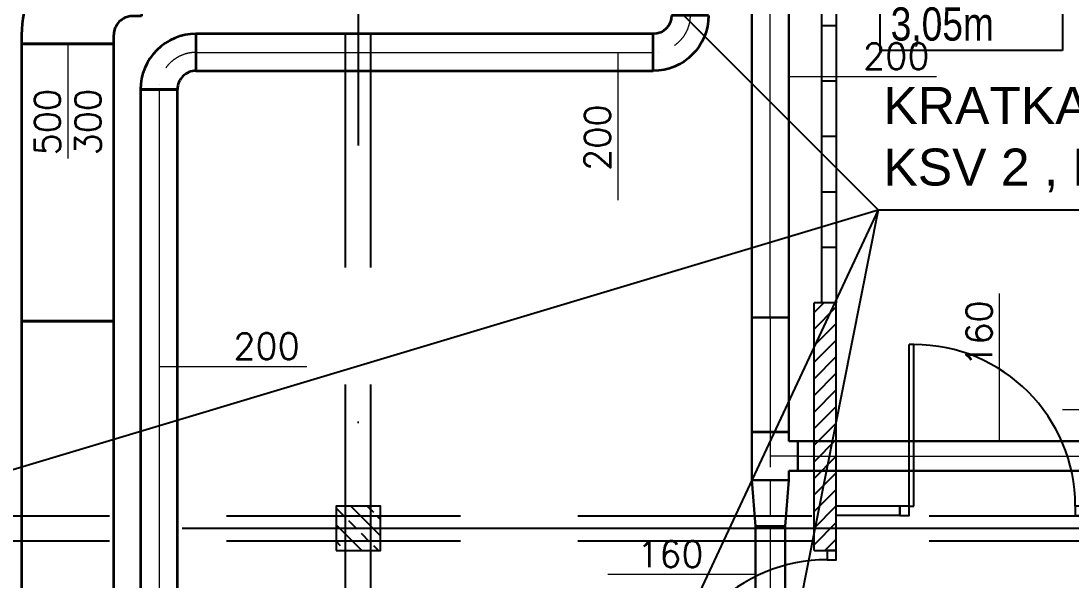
# Model space of a CAD drawing. Header units: millimetres. Extents: x -135140 to 267856, y -70704 to 149933.
# Drawn here: x 167605 to 173294, y -6192 to -3162 of the extents above; entities that cross this region are included whole.
import ezdxf
from ezdxf.enums import TextEntityAlignment as Align

# ---------------------------------------------------------------- set-up
doc = ezdxf.new("R2010")
doc.units = ezdxf.units.MM
doc.header["$LTSCALE"] = 99.9
for name, pattern in [('ACAD_ISO03W100', [30, 12, -18]), ('ACAD_ISO10W100', [18, 12, -3, 0, -3]), ('AUDIT_D_080509132939-0', [0]), ('DASHDOT', [25.4, 12.7, -6.35, 0, -6.35]), ('HIDDEN', [9.525, 6.35, -3.175])]:
    doc.linetypes.add(name, pattern=pattern)
for name, color, linetype in [('+48_HACZE', 253, 'Continuous'), ('+48_OPISY_POM', 250, 'Continuous'), ('+48_OSIE', 8, 'Continuous'), ('+48_PODCIĄG', 250, 'ACAD_ISO03W100'), ('+48_SCIANY', 250, 'Continuous'), ('+48_STOLARKA_DRZWI', 250, 'Continuous'), ('+48_STOLARKA_OKNA', 250, 'Continuous'), ('+48_ŻELBET', 250, 'Continuous')]:
    doc.layers.add(name, color=color, linetype=linetype)
for name, color, linetype, lineweight in [('2DH_SYM', 64, 'Continuous', 18), ('2DL_PRE_pu', 30, 'Continuous', 35), ('2DL_PRO_pu', 30, 'Continuous', 35), ('2DL_PRO_W11', 160, 'Continuous', 30), ('CP_AXISAC', 7, 'DASHDOT', 0)]:
    doc.layers.add(name, color=color, linetype=linetype, lineweight=lineweight)
doc.styles.add('CP_ATTR', font='ROMANS.SHX')
doc.styles.get("Standard").update_dxf_attribs({"font": 'ARIAL.TTF'})
doc.styles.add('WRP_ARIAL', font='ARIAL.TTF', dxfattribs={"width": 0.8})

# ---------------------------------------------------------------- blocks, each defined once
blk = doc.blocks.new('OPISY_POM_METKA')
at = {"layer": '+48_OPISY_POM', "ltscale": 5}
for points in [[(0, -70), (109.71, -70), (109.71, 0), (0, 0)], [(109.71, -105), (0, -105), (0, -70), (109.71, -70)]]:
    blk.add_lwpolyline(points, close=True, dxfattribs=at)
at = {"layer": '+48_OPISY_POM'}
blk.add_lwpolyline([(109.71, -140), (0, -140), (0, -105), (109.71, -105)], close=True, dxfattribs=at)
at = {"layer": '+48_OPISY_POM', "ltscale": 5, "style": 'WRP_ARIAL', "width": 0.8}
for tag, p, height in [('NRPOM', (25.76, -50.8), 40), ('POW', (6.35, -98.98), 20)]:
    blk.add_attdef(tag, p, '', height=height, dxfattribs=at)
at = {"layer": '+48_OPISY_POM', "style": 'WRP_ARIAL', "width": 0.8}
blk.add_attdef('H', (6.35, -133.98), '', height=20, dxfattribs=at)
blk = doc.blocks.new('drzwi')
at = {"layer": '+48_STOLARKA_DRZWI'}
for p, q in [((-2, 0), (-2, -70)), ((0, 0), (-2, 0)), ((0, 0), (0, -70)), ((-2, -70), (0, -70))]:
    blk.add_line(p, q, dxfattribs=at)
blk.add_arc((-2, 0), 70, 180, 270, dxfattribs=at)
blk = doc.blocks.new('DRZWI_90')
at = {"layer": '+48_STOLARKA_DRZWI'}
for points in [[(36405.46, 16749.33), (36405.46, 16744.33), (36410.46, 16744.33), (36410.46, 16749.33)], [(36405.46, 16654.33), (36405.46, 16649.33), (36410.46, 16649.33), (36410.46, 16654.33)]]:
    blk.add_lwpolyline(points, close=True, dxfattribs=at)
at = {"layer": '+48_STOLARKA_DRZWI', "xscale": 1.25, "yscale": 1.25, "zscale": 1.25, "rotation": 270}
blk.add_blockref('drzwi', (36405.46, 16654.33), dxfattribs=at)
blk = doc.blocks.new('2CP_AC_ELBW_RE_W500_W500_R100_A90_E50_F50_S0_T0')
at = {"ltscale": 0.15}
for p, q in [((650, 400), (150, 400)), ((150, 400), (150, 350)), ((650, 350), (650, 400)), ((0, -250), (0, 250)), ((0, 250), (50, 250)), ((0, -250), (50, -250))]:
    blk.add_line(p, q, dxfattribs=at)
for radius in [600, 100]:
    blk.add_arc((50, 350), radius, 270, 0, dxfattribs=at)
at = {"linetype": 'ByBlock', "ltscale": 0.15, "style": 'CP_ATTR', "flags": 9}
for tag in ['NAME', 'PRODUCER', 'PRODUCT-TYPE', 'ARTICLE', 'FLOW', 'OTHER']:
    blk.add_attdef(tag, (0, 0), '', height=0.0001, dxfattribs=at)
blk = doc.blocks.new('2CP_AC_PIPE_RE')
at = {"ltscale": 0.15}
for p, q in [((1, 0.5), (0, 0.5)), ((0, 0.5), (0, -0.5)), ((1, -0.5), (1, 0.5)), ((0, -0.5), (1, -0.5))]:
    blk.add_line(p, q, dxfattribs=at)
at = {"linetype": 'ByBlock', "ltscale": 0.15, "style": 'CP_ATTR', "flags": 9}
for tag in ['NAME', 'PRODUCER', 'PRODUCT-TYPE', 'ARTICLE', 'FLOW', 'OTHER']:
    blk.add_attdef(tag, (0, 0), '', height=0.0001, dxfattribs=at)
blk = doc.blocks.new('2CP_AC_ELBW_RO_D200_D200_R200_A90_E0_F0')
at = {"ltscale": 0.15}
for p, q in [((300, 200), (100, 200)), ((100, 200), (100, 200)), ((300, 200), (300, 200)), ((0, -100), (0, 100)), ((0, 100), (0, 100)), ((0, -100), (0, -100))]:
    blk.add_line(p, q, dxfattribs=at)
for radius in [300, 100]:
    blk.add_arc((0, 200), radius, 270, 0, dxfattribs=at)
at = {"layer": 'CP_AXISAC', "ltscale": 0.15}
for p, q in [((200, 200), (200, 200)), ((0, 0), (0, 0))]:
    blk.add_line(p, q, dxfattribs=at)
blk.add_arc((0, 200), 200, 270, 0, dxfattribs=at)
at = {"linetype": 'ByBlock', "ltscale": 0.15, "style": 'CP_ATTR', "flags": 9}
for tag in ['NAME', 'PRODUCER', 'PRODUCT-TYPE', 'ARTICLE', 'FLOW', 'OTHER']:
    blk.add_attdef(tag, (0, 0), '', height=0.0001, dxfattribs=at)
blk = doc.blocks.new('2CP_AC_PIPE_RO')
at = {"ltscale": 0.15}
for p, q in [((1, 0.5), (0, 0.5)), ((0, 0.5), (0, -0.5)), ((1, -0.5), (1, 0.5)), ((0, -0.5), (1, -0.5))]:
    blk.add_line(p, q, dxfattribs=at)
at = {"layer": 'CP_AXISAC', "ltscale": 0.15}
blk.add_line((0, 0), (1, 0), dxfattribs=at)
at = {"linetype": 'ByBlock', "ltscale": 0.15, "style": 'CP_ATTR', "flags": 9}
for tag in ['NAME', 'PRODUCER', 'PRODUCT-TYPE', 'ARTICLE', 'FLOW', 'OTHER']:
    blk.add_attdef(tag, (0, 0), '', height=0.0001, dxfattribs=at)
blk = doc.blocks.new('CPHS_DS08')
blk.add_line((0, 0), (2, 0))
at = {"style": 'CP_ATTR', "flags": 14}
blk.add_attdef('FI', text='', height=0.35, dxfattribs=at).set_placement((0.784, 0.275), align=Align.MIDDLE)
at = {"style": 'CP_ATTR', "flags": 12}
blk.add_attdef('EVAL_W_MM', text='', height=0.35, dxfattribs=at).set_placement((1.006, 0.275), align=Align.MIDDLE_LEFT)
at = {"linetype": 'ByBlock', "style": 'CP_ATTR', "flags": 9}
blk.add_attdef('VAL', text='', height=0.00005, dxfattribs=at).set_placement((0.408, 0.182), align=Align.MIDDLE_LEFT)
blk = doc.blocks.new('2CP_AC_TEE3_RO_D200_D160_L260_L150_A90')
at = {"ltscale": 0.15}
for p, q in [((50, 100), (50, 150)), ((50, 150), (210, 150)), ((210, 100), (210, 150)), ((0, -100), (0, 100)), ((0, 100), (50, 100)), ((260, 100), (210, 100)), ((260, -100), (260, 100)), ((0, -100), (260, -100))]:
    blk.add_line(p, q, dxfattribs=at)
at = {"layer": 'CP_AXISAC', "ltscale": 0.15}
for p, q in [((130, 150), (130, 0)), ((0, 0), (260, 0))]:
    blk.add_line(p, q, dxfattribs=at)
at = {"linetype": 'ByBlock', "ltscale": 0.15, "style": 'CP_ATTR', "flags": 9}
for tag in ['NAME', 'PRODUCER', 'PRODUCT-TYPE', 'ARTICLE', 'FLOW', 'OTHER']:
    blk.add_attdef(tag, (0, 0), '', height=0.0001, dxfattribs=at)
blk = doc.blocks.new('2CP_AC_TRNS_RO_D200_D160_L250_O0_Z0_E0_F0')
at = {"ltscale": 0.15}
for p, q in [((0, -100), (0, 100)), ((0, 100), (0, 100)), ((0, 100), (250, 80)), ((250, -80), (250, 80)), ((250, 80), (250, 80)), ((0, -100), (250, -80)), ((0, -100), (0, -100)), ((250, -80), (250, -80))]:
    blk.add_line(p, q, dxfattribs=at)
at = {"layer": 'CP_AXISAC', "ltscale": 0.15}
for p, q in [((0, 0), (0, 0)), ((0, 0), (250, 0)), ((250, 0), (250, 0))]:
    blk.add_line(p, q, dxfattribs=at)
at = {"linetype": 'ByBlock', "ltscale": 0.15, "style": 'CP_ATTR', "flags": 9}
for tag in ['NAME', 'PRODUCER', 'PRODUCT-TYPE', 'ARTICLE', 'FLOW', 'OTHER']:
    blk.add_attdef(tag, (0, 0), '', height=0.0001, dxfattribs=at)
blk = doc.blocks.new('CPHS_DS09')
blk.add_line((0, 0), (-2, 0))
at = {"style": 'CP_ATTR', "flags": 14}
blk.add_attdef('FI', text='', height=0.35, dxfattribs=at).set_placement((-1.807, 0.275), align=Align.MIDDLE)
at = {"style": 'CP_ATTR', "flags": 12}
blk.add_attdef('EVAL_W_MM', text='', height=0.35, dxfattribs=at).set_placement((-1.604, 0.275), align=Align.MIDDLE_LEFT)
at = {"linetype": 'ByBlock', "style": 'CP_ATTR', "flags": 9}
blk.add_attdef('VAL', text='', height=0.00005, dxfattribs=at).set_placement((-1.342, 0.182), align=Align.MIDDLE_LEFT)
blk = doc.blocks.new('CPHS_DS07')
blk.add_line((0, 0), (-1.55, 0))
at = {"style": 'CP_ATTR', "flags": 12}
for tag, p in [('EVAL_W_MM', (-1.058, 0.275)), ('EVAL_H_MM', (-1.058, -0.275))]:
    blk.add_attdef(tag, text='', height=0.35, dxfattribs=at).set_placement(p, align=Align.MIDDLE)
at = {"linetype": 'ByBlock', "style": 'CP_ATTR', "flags": 9}
blk.add_attdef('VAL', text='', height=0.00005, dxfattribs=at).set_placement((-1.142, 0.182), align=Align.MIDDLE_LEFT)

msp = doc.modelspace()

# ---------------------------------------------------------------- hatches: boundary and pattern name
at = {"layer": '+48_HACZE'}
h = msp.add_hatch(dxfattribs=at)
h.set_pattern_fill('ANSI31', color=256, scale=20, angle=180, style=0)
h.set_pattern_definition([(225, (-523422.42, -128919.54), (44.9012806, -44.9012806), [])])
h.paths.add_polyline_path([(171902.4, -5975.9), (171902.4, -6027.4), (172022.4, -6027.4), (172022.4, -5975.9)])
h.paths.add_polyline_path([(172022.4, -5975.9), (172022.4, -5907.4), (171902.4, -5907.4), (171902.4, -5975.9)])
h.paths.add_polyline_path([(171902.4, -5838.9), (171902.4, -5907.4), (172022.4, -5907.4), (172022.4, -5838.9)])
h.paths.add_polyline_path([(172022.4, -5838.9), (172022.4, -4687.4), (171902.4, -4687.4), (171902.4, -5838.9)])
at = {"layer": '+48_HACZE', "linetype": 'AUDIT_D_080509132939-0'}
h = msp.add_hatch(dxfattribs=at)
h.set_pattern_fill('ANSI33', color=256, scale=20, angle=90, style=0)
h.set_pattern_definition([(135, (-523422.42, -128919.54), (-89.802561, -89.802561), []), (135, (-523422.42, -128829.74), (-89.802561, -89.802561), [63.5, -31.75])])
h.paths.add_polyline_path([(169312.4, -6027.4), (169552.4, -6027.4), (169552.4, -5787.4), (169312.4, -5787.4)])

# ---------------------------------------------------------------- linework, layer by layer
at = {"layer": '+48_OSIE', "linetype": 'ACAD_ISO10W100', "ltscale": 5}
for p, q in [((169432.4, 2159.1), (169432.4, -24112.6)), ((159487.3, -5907.4), (190440.4, -5907.4))]:
    msp.add_line(p, q, dxfattribs=at)
at = {"layer": '+48_PODCIĄG', "linetype": 'HIDDEN', "ltscale": 2}
for p, q in [((169363.9, -12107.4), (169363.9, 92.6)), ((169500.9, -12107.4), (169500.9, 92.6)), ((164912.4, -5838.9), (173752.4, -5838.9)), ((164912.4, -5975.9), (173752.4, -5975.9))]:
    msp.add_line(p, q, dxfattribs=at)
at = {"layer": '+48_SCIANY', "ltscale": 3}
for p, q in [((171902.4, -6027.4), (171902.4, -4687.4)), ((172022.4, -6027.4), (172022.4, -4687.4))]:
    msp.add_line(p, q, dxfattribs=at)
msp.add_lwpolyline([(172022.4, -4687.4), (171902.4, -4687.4)], dxfattribs=at)
at = {"layer": '+48_SCIANY', "ltscale": 0.15}
msp.add_lwpolyline([(171902.4, -6027.4), (172022.4, -6027.4)], dxfattribs=at)
at = {"layer": '+48_STOLARKA_DRZWI'}
for points in [[(172367.4, -5787.4), (172022.4, -5787.4)], [(172367.4, -5837.4), (172367.4, -5787.4)], [(172367.4, -5837.4), (172022.4, -5837.4)]]:
    msp.add_lwpolyline(points, dxfattribs=at)
at = {"layer": '+48_STOLARKA_OKNA'}
for p, q in [((172022.4, -3187.4), (171942.4, -3187.4)), ((172022.4, -3487.4), (171942.4, -3487.4)), ((172022.4, -3787.4), (171942.4, -3787.4)), ((172022.4, -4087.4), (171942.4, -4087.4)), ((172022.4, -4387.4), (171942.4, -4387.4))]:
    msp.add_line(p, q, dxfattribs=at)
for points in [[(171942.4, -1107.4), (171942.4, -4687.4)], [(172022.4, -1107.4), (172022.4, -4687.4)]]:
    msp.add_lwpolyline(points, dxfattribs=at)
at = {"layer": '+48_ŻELBET', "linetype": 'AUDIT_D_080509132939-0'}
msp.add_lwpolyline([(169312.4, -6027.4), (169552.4, -6027.4), (169552.4, -5787.4), (169312.4, -5787.4)], close=True, dxfattribs=at)
at = {"ltscale": 0.15}
for p, q in [((168353.3, -286.5), (172249.2, -4184)), ((165426, -6227.4), (172249.2, -4184)), ((172249.2, -4184), (171282.9, -6248.7)), ((172249.2, -4184), (171339.8, -8767.4)), ((172249.2, -4184), (175581, -4184))]:
    msp.add_line(p, q, dxfattribs=at)

# ---------------------------------------------------------------- block references
at = {"layer": '+48_OPISY_POM'}
ref = msp.add_blockref('OPISY_POM_METKA', (172260, -2061.8), dxfattribs=dict(at, xscale=9, yscale=9, zscale=8.999999999984084))
ref.add_attrib('H', '3,05m', (172317.2, -3267.6), dxfattribs={"height": 180, "style": 'WRP_ARIAL', "width": 0.8})
ref.add_attrib('NRPOM', '1.18', (172374.2, -2519), dxfattribs={"ltscale": 5, "height": 360, "style": 'WRP_ARIAL', "width": 0.8})
ref.add_attrib('POW', '36,40m2', (172317.2, -2952.6), dxfattribs={"ltscale": 5, "height": 180, "style": 'WRP_ARIAL', "width": 0.8})
at = {"layer": '+48_STOLARKA_DRZWI', "xscale": 10, "yscale": 10, "zscale": 10, "rotation": 270}
msp.add_blockref('DRZWI_90', (5874.1, 358267.2), dxfattribs=at)
at = {"layer": '+48_STOLARKA_DRZWI', "xscale": 10, "yscale": 10, "zscale": 10}
msp.add_blockref('DRZWI_90', (-192082.2, -173520.7), dxfattribs=at)
at = {"layer": '2DH_SYM', "ltscale": 0.15, "xscale": 400, "yscale": 400, "zscale": 400, "rotation": 90}
msp.add_blockref('CPHS_DS07', (167858.4, -3285.6), dxfattribs=at).add_auto_attribs({'EVAL_W_MM': '500', 'EVAL_H_MM': '300'})
at = {"layer": '2DH_SYM', "ltscale": 0.15}
ref = msp.add_blockref('CPHS_DS08', (171764.8, -3462.2), dxfattribs=dict(at, xscale=400, yscale=400, zscale=400))
ref.add_attrib('EVAL_W_MM', '200', dxfattribs={"layer": '0', "height": 140, "style": 'CP_ATTR', "flags": 12}).set_placement((172167.4, -3352.2), align=Align.MIDDLE_LEFT)
ref = msp.add_blockref('CPHS_DS09', (170838.5, -3331.3), dxfattribs=dict(at, xscale=400, yscale=400, zscale=400, rotation=90))
ref.add_attrib('EVAL_W_MM', '200', dxfattribs={"layer": '0', "height": 140, "rotation": 90, "style": 'CP_ATTR', "flags": 12}).set_placement((170728.5, -3972.8), align=Align.MIDDLE_LEFT)
ref = msp.add_blockref('CPHS_DS08', (172906, -5436), dxfattribs=dict(at, xscale=400, yscale=400, zscale=400, rotation=90))
ref.add_attrib('EVAL_W_MM', '160', dxfattribs={"layer": '0', "height": 140, "rotation": 90, "style": 'CP_ATTR', "flags": 12}).set_placement((172796, -5033.4), align=Align.MIDDLE_LEFT)
ref = msp.add_blockref('CPHS_DS08', (168353.3, -5031.3), dxfattribs=dict(at, xscale=400, yscale=400, zscale=400))
ref.add_attrib('EVAL_W_MM', '200', dxfattribs={"layer": '0', "height": 140, "style": 'CP_ATTR', "flags": 12}).set_placement((168755.9, -4921.3), align=Align.MIDDLE_LEFT)
ref = msp.add_blockref('CPHS_DS09', (174047.2, -5266.3), dxfattribs=dict(at, xscale=400, yscale=400, zscale=400))
ref.add_attrib('EVAL_W_MM', '160', dxfattribs={"layer": '0', "height": 140, "style": 'CP_ATTR', "flags": 12}).set_placement((173405.7, -5156.3), align=Align.MIDDLE_LEFT)
ref = msp.add_blockref('CPHS_DS09', (171584.8, -6157.4), dxfattribs=dict(at, xscale=400, yscale=400, zscale=400))
ref.add_attrib('EVAL_W_MM', '160', dxfattribs={"layer": '0', "height": 140, "style": 'CP_ATTR', "flags": 12}).set_placement((170943.2, -6047.4), align=Align.MIDDLE_LEFT)
at = {"layer": '2DL_PRE_pu', "ltscale": 0.15, "zscale": 300, "rotation": 180}
msp.add_blockref('2CP_AC_ELBW_RE_W500_W500_R100_A90_E50_F50_S0_T0', (168258.4, -2885.6), dxfattribs=at)
at = {"layer": '2DL_PRE_pu', "ltscale": 0.15, "xscale": 1500, "yscale": 500, "zscale": 300, "rotation": 270}
for p in [(167858.4, -3285.6), (167858.4, -4785.6)]:
    msp.add_blockref('2CP_AC_PIPE_RE', p, dxfattribs=at)
at = {"layer": '2DL_PRO_pu', "ltscale": 0.15, "yscale": -1, "zscale": 200, "rotation": 270}
msp.add_blockref('2CP_AC_ELBW_RO_D200_D200_R200_A90_E0_F0', (171230.3, -3131.3), dxfattribs=at)
at = {"layer": '2DL_PRO_pu', "ltscale": 0.15, "zscale": 200, "rotation": 180}
msp.add_blockref('2CP_AC_ELBW_RO_D200_D200_R200_A90_E0_F0', (168553.3, -3331.3), dxfattribs=at)
at = {"layer": '2DL_PRO_pu', "ltscale": 0.15, "xscale": 2477.062553473748, "yscale": 200, "zscale": 200}
msp.add_blockref('2CP_AC_PIPE_RO', (168553.3, -3331.3), dxfattribs=at)
at = {"layer": '2DL_PRO_pu', "ltscale": 0.15, "xscale": 3000, "yscale": 200, "zscale": 200, "rotation": 270}
msp.add_blockref('2CP_AC_PIPE_RO', (168353.3, -3531.3), dxfattribs=at)
at = {"layer": '2DL_PRO_W11', "ltscale": 0.15}
for p, xscale, yscale, zscale, rotation in [((171664.8, -4765.4), 3000, 200, 200, 90), ((171664.8, -4765.4), 620.558671029963, 200, 200, 270), ((171664.8, -5896), 522.7688999110269, 160, 160, 270)]:
    msp.add_blockref('2CP_AC_PIPE_RO', p, dxfattribs=dict(at, xscale=xscale, yscale=yscale, zscale=zscale, rotation=rotation))
at = {"layer": '2DL_PRO_W11', "ltscale": 0.15, "zscale": 200, "rotation": 270}
for name, p in [('2CP_AC_TEE3_RO_D200_D160_L260_L150_A90', (171664.8, -5386)), ('2CP_AC_TRNS_RO_D200_D160_L250_O0_Z0_E0_F0', (171664.8, -5646))]:
    msp.add_blockref(name, p, dxfattribs=at)
at = {"layer": '2DL_PRO_W11', "ltscale": 0.15, "xscale": 2182.463866069011, "yscale": 160, "zscale": 160}
msp.add_blockref('2CP_AC_PIPE_RO', (171814.8, -5516), dxfattribs=at)

# ---------------------------------------------------------------- texts
at = {"ltscale": 0.15, "insert": (172277.5, -3518.5), "char_height": 200, "width": 5313.962, "attachment_point": 1}
msp.add_mtext('KRATKA SZCZELINOWA \\PKSV 2 , L= 600mm', dxfattribs=at)

doc.saveas('drawing.dxf')
